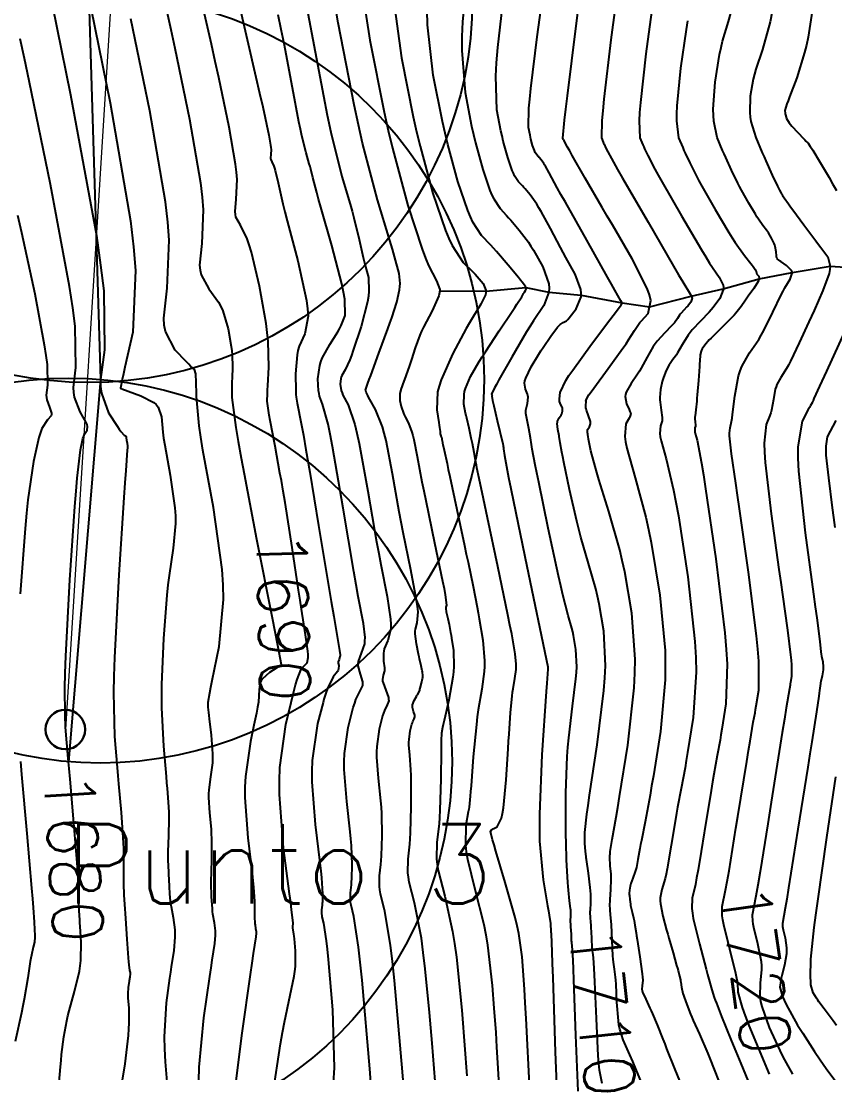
# Model space of a CAD drawing. Header units: metres. Extents: x 837117 to 838477, y 1189012 to 1191015.
# Drawn here: x 837720.1 to 837781.7, y 1189309.4 to 1189388.9 of the extents above; entities that cross this region are included whole.
import ezdxf

# ---------------------------------------------------------------- set-up
doc = ezdxf.new("R2010")
doc.units = ezdxf.units.M
doc.header["$LTSCALE"] = 0.3
for name, color, linetype in [('CIRCULOS', 60, 'Continuous'), ('COTAS 10', 1, 'Continuous'), ('COTAS INT', 252, 'Continuous'), ('LINEA_DE_CEROS', 61, 'Continuous')]:
    doc.layers.add(name, color=color, linetype=linetype)
for name, color, linetype, lineweight in [('DRENAJE', 5, 'Continuous', 25), ('Linea_Tendencia', 51, 'Continuous', 20), ('PTOBLIGADO', 90, 'Continuous', 30), ('TEXTPTO', 90, 'Continuous', 30)]:
    doc.layers.add(name, color=color, linetype=linetype, lineweight=lineweight)
doc.styles.get("Standard").update_dxf_attribs({"font": 'simplex.shx'})

msp = doc.modelspace()

# ---------------------------------------------------------------- linework, layer by layer
at = {"layer": 'CIRCULOS'}
for centre in [(837725.281, 1189390.53), (837726.152, 1189361.771), (837723.733, 1189332.872)]:
    msp.add_circle(centre, 29, dxfattribs=at)
at = {"layer": 'COTAS 10'}
for points, elevation in [([(837739.185, 1189307.725), (837739.776, 1189311.55), (837739.923, 1189312.408), (837740.062, 1189313.18), (837740.507, 1189315.242), (837740.808, 1189316.663), (837740.858, 1189317.03), (837740.893, 1189317.386), (837740.898, 1189318.576), (837740.817, 1189319.498), (837740.799, 1189319.685), (837740.782, 1189319.842), (837740.733, 1189320.164), (837740.704, 1189320.279), (837740.699, 1189320.307), (837740.696, 1189320.332), (837740.698, 1189320.409), (837740.707, 1189320.492), (837740.709, 1189320.523), (837740.711, 1189320.556), (837740.715, 1189320.7), (837740.606, 1189321.671), (837740.537, 1189322.224), (837740.452, 1189322.901), (837740.001, 1189326.375), (837739.686, 1189330.408), (837739.685, 1189331.438), (837739.723, 1189332.43), (837740.174, 1189335.699), (837740.775, 1189338.179), (837740.908, 1189338.673), (837741.026, 1189339.084), (837741.33, 1189339.874), (837741.527, 1189340.098), (837741.577, 1189340.152), (837741.625, 1189340.203), (837741.783, 1189340.358), (837741.852, 1189340.762), (837741.844, 1189340.969), (837741.825, 1189341.219), (837741.654, 1189342.467), (837741.348, 1189344.403), (837741.243, 1189345.087), (837741.128, 1189345.835), (837740.639, 1189349.07), (837740.108, 1189352.466), (837739.967, 1189353.316), (837739.829, 1189354.126), (837739.725, 1189354.693), (837739.35, 1189356.726), (837738.978, 1189358.673), (837738.907, 1189359.072), (837738.85, 1189359.41), (837738.758, 1189360.126), (837738.775, 1189360.713), (837738.786, 1189360.971), (837738.8, 1189361.27), (837738.874, 1189362.692), (837738.823, 1189364.659), (837738.758, 1189365.3), (837738.671, 1189365.984), (837738.171, 1189368.804), (837737.559, 1189371.394), (837737.4, 1189371.932), (837737.247, 1189372.393), (837736.735, 1189373.412), (837736.395, 1189374.028), (837736.35, 1189374.235), (837736.327, 1189374.458), (837736.423, 1189375.396), (837736.485, 1189376.863), (837736.44, 1189377.42), (837736.369, 1189378.042), (837735.889, 1189380.835), (837735.098, 1189384.578), (837734.83, 1189385.8), (837734.541, 1189387.102), (837733.323, 1189392.473)], 1690), ([(837745.745, 1189392.459), (837746.525, 1189387.4), (837747.597, 1189381.958), (837747.906, 1189380.577), (837748.221, 1189379.25), (837749.402, 1189374.908), (837750.474, 1189371.608), (837750.72, 1189370.937), (837750.944, 1189370.372), (837751.568, 1189369.208), (837751.809, 1189368.571), (837751.791, 1189368.338), (837751.736, 1189368.081), (837751.23, 1189366.945), (837750.579, 1189365.728), (837750.432, 1189365.419), (837750.299, 1189365.121), (837749.939, 1189364.148), (837749.669, 1189363.278), (837749.593, 1189363.047), (837749.517, 1189362.819), (837749.235, 1189362.03), (837748.993, 1189361.361), (837748.942, 1189361.209), (837748.898, 1189361.072), (837748.795, 1189360.698), (837748.776, 1189360.377), (837748.784, 1189360.273), (837748.799, 1189360.162), (837748.901, 1189359.709), (837749.069, 1189359.216), (837749.124, 1189359.081), (837749.184, 1189358.946), (837749.435, 1189358.464), (837749.706, 1189357.785), (837749.779, 1189357.525), (837749.852, 1189357.235), (837750.106, 1189355.93), (837750.458, 1189354.016), (837750.592, 1189353.342), (837750.742, 1189352.605), (837751.413, 1189349.425), (837752.023, 1189346.517), (837752.133, 1189345.953), (837752.218, 1189345.492), (837752.315, 1189344.697), (837752.271, 1189344.552), (837752.268, 1189344.502), (837752.267, 1189344.447), (837752.297, 1189344.21), (837752.361, 1189343.9), (837752.383, 1189343.799), (837752.406, 1189343.691), (837752.506, 1189343.247), (837752.625, 1189342.649), (837752.661, 1189342.445), (837752.698, 1189342.223), (837752.841, 1189341.282), (837752.878, 1189340.066), (837752.848, 1189339.672), (837752.8, 1189339.252), (837752.483, 1189337.526), (837752.136, 1189335.995), (837752.07, 1189335.699), (837752.016, 1189335.457), (837751.928, 1189335.044), (837751.919, 1189334.478), (837751.914, 1189334.14), (837751.909, 1189333.723), (837751.882, 1189331.564), (837751.819, 1189329.207), (837751.791, 1189328.666), (837751.757, 1189328.174), (837751.597, 1189326.797), (837751.569, 1189325.527), (837751.62, 1189325.101), (837751.696, 1189324.643), (837752.18, 1189322.721), (837752.778, 1189320.054), (837752.926, 1189319.125), (837753.067, 1189318.115), (837753.48, 1189314.085), (837753.511, 1189313.78), (837753.865, 1189309.14)], 1700), ([(837764.095, 1189308.545), (837763.888, 1189309.574), (837763.838, 1189310.062), (837763.792, 1189310.639), (837763.65, 1189313.458), (837763.542, 1189316.231), (837763.516, 1189316.78), (837763.493, 1189317.234), (837763.423, 1189318.082), (837763.369, 1189318.448), (837763.356, 1189318.599), (837763.342, 1189318.77), (837763.298, 1189319.568), (837763.258, 1189320.376), (837763.248, 1189320.554), (837763.238, 1189320.712), (837763.205, 1189321.119), (837763.189, 1189321.451), (837763.19, 1189321.562), (837763.193, 1189321.682), (837763.225, 1189322.184), (837763.226, 1189322.87), (837763.21, 1189323.105), (837763.187, 1189323.359), (837763.048, 1189324.442), (837762.896, 1189325.476), (837762.877, 1189325.62), (837762.866, 1189325.699), (837762.841, 1189325.895), (837762.792, 1189326.376), (837762.782, 1189326.737), (837762.78, 1189326.857), (837762.779, 1189326.986), (837762.781, 1189327.525), (837762.927, 1189328.902), (837763.016, 1189329.56), (837763.127, 1189330.337), (837763.704, 1189334.143), (837764.219, 1189338.251), (837764.291, 1189339.218), (837764.332, 1189340.113), (837764.224, 1189342.73), (837763.858, 1189344.817), (837763.736, 1189345.376), (837763.606, 1189345.928), (837763.063, 1189347.854), (837762.478, 1189349.851), (837762.321, 1189350.448), (837762.166, 1189351.063), (837761.627, 1189353.443), (837761.198, 1189355.508), (837761.113, 1189355.925), (837761.043, 1189356.275), (837760.913, 1189356.98), (837760.865, 1189357.295), (837760.847, 1189357.399), (837760.827, 1189357.511), (837760.739, 1189357.974), (837760.693, 1189358.423), (837760.699, 1189358.526), (837760.714, 1189358.619), (837760.839, 1189358.874), (837760.987, 1189359.068), (837761.018, 1189359.121), (837761.044, 1189359.174), (837761.098, 1189359.367), (837761.091, 1189359.556), (837761.078, 1189359.608), (837761.061, 1189359.66), (837760.958, 1189359.843), (837760.872, 1189360.098), (837760.864, 1189360.195), (837760.864, 1189360.303), (837760.923, 1189360.787), (837761.348, 1189361.685), (837761.579, 1189362.054), (837761.858, 1189362.474), (837763.274, 1189364.428), (837764.676, 1189366.28), (837765.165, 1189366.927), (837765.531, 1189367.412), (837765.559, 1189367.449), (837765.564, 1189367.457), (837765.569, 1189367.464), (837765.579, 1189367.48), (837765.585, 1189367.489), (837765.587, 1189367.491), (837765.589, 1189367.494), (837765.6, 1189367.505), (837765.592, 1189367.544), (837765.582, 1189367.564), (837765.57, 1189367.589), (837765.5, 1189367.715), (837765.05, 1189368.508), (837764.797, 1189368.955), (837764.49, 1189369.499), (837762.917, 1189372.284), (837761.303, 1189375.15), (837760.97, 1189375.745), (837760.686, 1189376.255), (837760.069, 1189377.383), (837759.799, 1189377.878), (837759.734, 1189377.989), (837759.672, 1189378.089), (837759.484, 1189378.356), (837759.332, 1189378.534), (837759.294, 1189378.577), (837759.258, 1189378.617), (837759.139, 1189378.741), (837759.027, 1189378.912), (837758.994, 1189378.983), (837758.96, 1189379.064), (837758.831, 1189379.438), (837758.7, 1189379.917), (837758.666, 1189380.064), (837758.632, 1189380.216), (837758.513, 1189380.816), (837758.547, 1189382.256), (837758.608, 1189382.937), (837758.692, 1189383.741), (837759.184, 1189387.667), (837759.752, 1189391.898)], 1710), ([(837776.751, 1189309.248), (837775.203, 1189312.944), (837774.915, 1189313.679), (837774.689, 1189314.289), (837774.382, 1189315.45), (837774.34, 1189316.159), (837774.282, 1189316.484), (837774.203, 1189316.865), (837773.746, 1189318.706), (837773.298, 1189320.54), (837773.223, 1189320.918), (837773.171, 1189321.238), (837773.161, 1189321.924), (837773.424, 1189323.161), (837773.543, 1189323.83), (837773.681, 1189324.639), (837774.204, 1189327.846), (837774.349, 1189328.74), (837775.014, 1189332.888), (837775.15, 1189333.727), (837775.266, 1189334.433), (837775.513, 1189335.865), (837775.645, 1189336.577), (837775.689, 1189336.828), (837775.735, 1189337.102), (837775.925, 1189338.289), (837775.934, 1189340.469), (837775.866, 1189341.37), (837775.767, 1189342.4), (837775.153, 1189347.191), (837774.462, 1189351.988), (837774.314, 1189353.021), (837774.184, 1189353.926), (837773.872, 1189356.13), (837773.739, 1189357.267), (837773.723, 1189357.5), (837773.715, 1189357.697), (837773.759, 1189358.114), (837773.876, 1189358.593), (837773.914, 1189358.83), (837773.954, 1189359.112), (837774.119, 1189360.506), (837774.4, 1189362.037), (837774.513, 1189362.405), (837774.642, 1189362.748), (837775.234, 1189363.786), (837775.926, 1189364.791), (837776.118, 1189365.113), (837776.31, 1189365.454), (837777.003, 1189366.845), (837777.625, 1189368.151), (837777.771, 1189368.439), (837777.907, 1189368.695), (837778.304, 1189369.354), (837778.46, 1189369.785), (837778.443, 1189369.898), (837778.401, 1189370.008), (837778.032, 1189370.379), (837777.594, 1189370.669), (837777.508, 1189370.727), (837777.437, 1189370.776), (837777.311, 1189370.875), (837777.285, 1189370.98), (837777.277, 1189371.034), (837777.269, 1189371.098), (837777.24, 1189371.417), (837777.169, 1189371.81), (837777.135, 1189371.92), (837777.095, 1189372.031), (837776.899, 1189372.439), (837776.654, 1189372.838), (837776.584, 1189372.945), (837776.511, 1189373.049), (837776.24, 1189373.41), (837775.904, 1189373.88), (837775.792, 1189374.053), (837775.671, 1189374.246), (837775.165, 1189375.095), (837774.626, 1189376.066), (837774.484, 1189376.334), (837774.346, 1189376.603), (837773.874, 1189377.57), (837773.433, 1189378.537), (837773.314, 1189378.805), (837773.197, 1189379.074), (837772.786, 1189380.044), (837772.52, 1189381.277), (837772.494, 1189381.711), (837772.488, 1189382.185), (837772.642, 1189384.23), (837772.97, 1189386.334), (837773.074, 1189386.846), (837773.185, 1189387.327), (837773.635, 1189388.806), (837774.116, 1189390.567)], 1720), ([(837722.944, 1189307.789), (837723.121, 1189309.809), (837723.168, 1189310.291), (837723.215, 1189310.74), (837723.376, 1189312.086), (837723.597, 1189313.3), (837723.681, 1189313.665), (837723.774, 1189314.044), (837724.194, 1189315.519), (837724.565, 1189317.037), (837724.628, 1189317.445), (837724.674, 1189317.844), (837724.695, 1189319.238), (837724.616, 1189320.423), (837724.598, 1189320.692), (837724.583, 1189320.935), (837724.541, 1189321.599), (837724.52, 1189322.105), (837724.518, 1189322.249), (837724.517, 1189322.394), (837724.527, 1189322.932), (837724.479, 1189324.08), (837724.443, 1189324.61), (837724.396, 1189325.232), (837724.142, 1189328.244), (837723.849, 1189331.551), (837723.778, 1189332.359), (837723.711, 1189333.12), (837723.507, 1189335.481), (837723.49, 1189336.409), (837723.45, 1189338.438), (837723.476, 1189339.575), (837723.52, 1189340.851), (837723.832, 1189346.609), (837724.217, 1189352.168), (837724.308, 1189353.318), (837724.391, 1189354.3), (837724.633, 1189356.44), (837724.83, 1189357.3), (837724.885, 1189357.475), (837724.94, 1189357.623), (837725.139, 1189357.926), (837725.178, 1189358.216), (837725.133, 1189358.355), (837725.063, 1189358.52), (837724.605, 1189359.326), (837724.181, 1189360.43), (837724.132, 1189360.782), (837724.113, 1189361.155), (837724.293, 1189362.669), (837724.228, 1189365.792), (837724.054, 1189367.179), (837723.814, 1189368.793), (837722.385, 1189376.509), (837720.764, 1189384.337), (837720.403, 1189386.021), (837720.079, 1189387.497)], 1680)]:
    msp.add_lwpolyline(points, dxfattribs=dict(at, elevation=elevation))
at = {"layer": 'COTAS INT'}
for points, elevation in [([(837751.693, 1189305.87), (837751.242, 1189311.606), (837751.024, 1189313.922), (837750.711, 1189317.231), (837750.564, 1189318.454), (837750.418, 1189319.531), (837749.89, 1189322.21), (837749.497, 1189323.77), (837749.436, 1189324.142), (837749.395, 1189324.488), (837749.417, 1189325.52), (837749.547, 1189326.647), (837749.575, 1189327.054), (837749.598, 1189327.501), (837749.65, 1189329.456), (837749.649, 1189331.407), (837749.64, 1189331.851), (837749.626, 1189332.255), (837749.542, 1189333.367), (837749.48, 1189334.161), (837749.48, 1189334.363), (837749.488, 1189334.559), (837749.576, 1189335.202), (837749.706, 1189335.704), (837749.74, 1189335.81), (837749.772, 1189335.901), (837749.88, 1189336.114), (837749.933, 1189336.271), (837749.93, 1189336.327), (837749.92, 1189336.39), (837749.823, 1189336.664), (837749.743, 1189336.983), (837749.744, 1189337.074), (837749.755, 1189337.165), (837749.88, 1189337.504), (837750.047, 1189337.807), (837750.085, 1189337.875), (837750.119, 1189337.938), (837750.213, 1189338.108), (837750.289, 1189338.293), (837750.312, 1189338.364), (837750.336, 1189338.444), (837750.428, 1189338.804), (837750.503, 1189339.155), (837750.516, 1189339.23), (837750.526, 1189339.294), (837750.534, 1189339.445), (837750.504, 1189339.6), (837750.49, 1189339.667), (837750.473, 1189339.745), (837750.389, 1189340.115), (837750.275, 1189340.638), (837750.238, 1189340.812), (837750.2, 1189340.999), (837750.042, 1189341.782), (837749.947, 1189342.551), (837749.947, 1189342.73), (837749.96, 1189342.894), (837750.103, 1189343.365), (837750.162, 1189344.209), (837750.122, 1189344.609), (837750.057, 1189345.081), (837749.618, 1189347.388), (837749.042, 1189350.188), (837748.891, 1189350.971), (837748.744, 1189351.758), (837748.241, 1189354.63), (837747.752, 1189357.138), (837747.613, 1189357.696), (837747.472, 1189358.195), (837746.95, 1189359.501), (837746.516, 1189360.261), (837746.431, 1189360.416), (837746.36, 1189360.546), (837746.231, 1189360.815), (837746.208, 1189360.915), (837746.205, 1189360.94), (837746.203, 1189360.963), (837746.207, 1189361.034), (837746.369, 1189361.487), (837746.466, 1189361.75), (837746.586, 1189362.074), (837747.208, 1189363.741), (837747.885, 1189365.587), (837748.039, 1189366.023), (837748.179, 1189366.427), (837748.563, 1189367.615), (837748.765, 1189368.539), (837748.79, 1189368.777), (837748.801, 1189369.007), (837748.731, 1189369.771), (837748.386, 1189371.059), (837748.224, 1189371.619), (837748.034, 1189372.267), (837747.108, 1189375.341), (837745.973, 1189379.612), (837745.652, 1189381.014), (837745.327, 1189382.512), (837744.127, 1189388.716), (837743.171, 1189394.403)], 1698), ([(837721.815, 1189393.469), (837723.887, 1189383.274), (837725.839, 1189372.642), (837726.163, 1189370.4), (837726.394, 1189368.464), (837726.445, 1189364.006), (837726.152, 1189361.771), (837726.165, 1189361.235), (837726.219, 1189360.736), (837726.758, 1189359.232), (837727.43, 1189358.203), (837727.568, 1189358.004), (837727.686, 1189357.84), (837727.94, 1189357.558), (837728.036, 1189357.507), (837728.054, 1189357.491), (837728.069, 1189357.473), (837728.093, 1189357.4), (837728.103, 1189357.283), (837728.11, 1189357.239), (837728.118, 1189357.188), (837728.159, 1189356.961), (837728.194, 1189356.718), (837728.198, 1189356.657), (837728.199, 1189356.599), (837728.182, 1189356.415), (837728.064, 1189354.871), (837728.001, 1189353.956), (837727.925, 1189352.83), (837727.544, 1189347.005), (837727.209, 1189340.746), (837727.163, 1189339.347), (837727.136, 1189338.093), (837727.209, 1189334.769), (837727.409, 1189332.442), (837727.464, 1189331.817), (837727.518, 1189331.199), (837727.708, 1189329.036), (837727.853, 1189327.152), (837727.877, 1189326.71), (837727.895, 1189326.303), (837727.905, 1189325.12), (837727.888, 1189324.181), (837727.89, 1189323.927), (837727.894, 1189323.676), (837727.929, 1189322.792), (837727.994, 1189321.755), (837728.017, 1189321.408), (837728.041, 1189321.034), (837728.146, 1189319.465), (837728.249, 1189318.042), (837728.273, 1189317.76), (837728.294, 1189317.527), (837728.355, 1189317.088), (837728.385, 1189316.939), (837728.387, 1189316.888), (837728.387, 1189316.834), (837728.364, 1189316.6), (837728.321, 1189316.32), (837728.309, 1189316.235), (837728.296, 1189316.147), (837728.245, 1189315.804), (837728.221, 1189315.347), (837728.225, 1189315.187), (837728.232, 1189315.013), (837728.298, 1189314.267), (837728.307, 1189313.108), (837728.28, 1189312.675), (837728.239, 1189312.193), (837727.987, 1189310.045), (837727.599, 1189307.593)], 1682), ([(837753.987, 1189393.45), (837753.523, 1189388.795), (837753.477, 1189387.674), (837753.465, 1189386.627), (837753.718, 1189383.45), (837754.218, 1189380.913), (837754.362, 1189380.269), (837754.509, 1189379.65), (837755.059, 1189377.626), (837755.604, 1189376.043), (837755.747, 1189375.702), (837755.887, 1189375.404), (837756.363, 1189374.678), (837756.862, 1189374.155), (837757.017, 1189373.985), (837757.178, 1189373.803), (837757.818, 1189373.055), (837758.508, 1189372.128), (837758.701, 1189371.834), (837758.895, 1189371.524), (837759.6, 1189370.268), (837760.042, 1189368.993), (837760.07, 1189368.671), (837760.057, 1189368.362), (837759.668, 1189367.357), (837758.899, 1189366.2), (837758.646, 1189365.795), (837758.376, 1189365.354), (837757.255, 1189363.456), (837756.27, 1189361.728), (837756.085, 1189361.393), (837755.938, 1189361.121), (837755.727, 1189360.659), (837755.753, 1189360.6), (837755.756, 1189360.582), (837755.758, 1189360.563), (837755.749, 1189360.489), (837755.798, 1189360.161), (837755.835, 1189359.982), (837755.883, 1189359.765), (837756.145, 1189358.662), (837756.577, 1189356.889), (837756.584, 1189356.858), (837756.586, 1189356.851), (837756.587, 1189356.846), (837756.59, 1189356.833), (837756.607, 1189356.704), (837756.617, 1189356.625), (837756.63, 1189356.527), (837756.695, 1189356.017), (837757.004, 1189354.351), (837757.17, 1189353.524), (837757.37, 1189352.538), (837758.383, 1189347.657), (837759.977, 1189340.057), (837759.983, 1189340.027), (837759.985, 1189340.021), (837759.986, 1189340.016), (837759.988, 1189340.005), (837759.988, 1189339.999), (837759.987, 1189339.996), (837759.987, 1189339.991), (837759.986, 1189339.989), (837759.986, 1189339.983), (837759.984, 1189339.96), (837759.984, 1189339.949), (837759.983, 1189339.934), (837759.978, 1189339.863), (837759.907, 1189338.817), (837759.864, 1189338.188), (837759.534, 1189333.389), (837759.339, 1189328.911), (837759.338, 1189327.849), (837759.36, 1189326.865), (837759.627, 1189323.956), (837759.964, 1189321.985), (837760.029, 1189321.592), (837760.082, 1189321.265), (837760.172, 1189320.639), (837760.182, 1189320.468), (837760.185, 1189320.428), (837760.188, 1189320.392), (837760.199, 1189320.291), (837760.209, 1189320.22), (837760.21, 1189320.203), (837760.211, 1189320.188), (837760.211, 1189320.143), (837760.209, 1189320.11), (837760.209, 1189320.095), (837760.21, 1189320.073), (837760.212, 1189320.047), (837760.212, 1189320.036), (837760.213, 1189320.025), (837760.216, 1189319.972), (837760.219, 1189319.92), (837760.22, 1189319.908), (837760.22, 1189319.898), (837760.224, 1189319.874), (837760.275, 1189318.499), (837760.307, 1189317.636), (837760.345, 1189316.566), (837760.545, 1189310.96), (837760.754, 1189305.338)], 1706), ([(837767.707, 1189307.049), (837766.636, 1189309.655), (837766.397, 1189310.225), (837766.188, 1189310.717), (837765.679, 1189311.85), (837765.414, 1189312.671), (837765.358, 1189312.966), (837765.31, 1189313.29), (837765.203, 1189314.706), (837765.14, 1189316.064), (837765.121, 1189316.352), (837765.101, 1189316.602), (837765.023, 1189317.185), (837764.944, 1189317.723), (837764.924, 1189317.944), (837764.904, 1189318.196), (837764.838, 1189319.367), (837764.781, 1189320.552), (837764.766, 1189320.813), (837764.751, 1189321.045), (837764.702, 1189321.642), (837764.679, 1189322.129), (837764.681, 1189322.292), (837764.685, 1189322.468), (837764.731, 1189323.205), (837764.769, 1189323.977), (837764.768, 1189324.175), (837764.763, 1189324.366), (837764.704, 1189324.997), (837764.671, 1189325.66), (837764.679, 1189325.811), (837764.682, 1189325.872), (837764.702, 1189326.095), (837764.845, 1189327.002), (837765.146, 1189328.694), (837765.265, 1189329.412), (837765.4, 1189330.239), (837766.016, 1189334.129), (837766.503, 1189338.455), (837766.556, 1189339.557), (837766.573, 1189340.617), (837766.341, 1189344.099), (837765.792, 1189347.231), (837765.609, 1189348.071), (837765.414, 1189348.899), (837764.598, 1189351.791), (837763.842, 1189354.205), (837763.684, 1189354.732), (837763.548, 1189355.197), (837763.241, 1189356.368), (837763.109, 1189357.004), (837763.083, 1189357.133), (837763.062, 1189357.24), (837763.022, 1189357.457), (837763.007, 1189357.555), (837763.001, 1189357.587), (837762.995, 1189357.621), (837762.968, 1189357.764), (837762.974, 1189357.923), (837762.988, 1189357.969), (837763.008, 1189358.014), (837763.128, 1189358.181), (837763.213, 1189358.412), (837763.21, 1189358.497), (837763.197, 1189358.593), (837763.057, 1189359.015), (837762.895, 1189359.44), (837762.867, 1189359.536), (837762.848, 1189359.623), (837762.841, 1189359.861), (837762.868, 1189360.018), (837762.871, 1189360.054), (837762.871, 1189360.087), (837762.853, 1189360.18), (837763.089, 1189360.592), (837763.251, 1189360.827), (837763.453, 1189361.113), (837764.53, 1189362.585), (837765.656, 1189364.128), (837765.89, 1189364.46), (837766.09, 1189364.752), (837766.529, 1189365.46), (837766.822, 1189365.926), (837766.93, 1189366.064), (837767.049, 1189366.206), (837767.577, 1189366.75), (837767.756, 1189367.731), (837767.657, 1189368.148), (837767.492, 1189368.628), (837766.356, 1189370.886), (837764.863, 1189373.445), (837764.473, 1189374.115), (837764.094, 1189374.768), (837762.809, 1189376.988), (837761.822, 1189378.701), (837761.63, 1189379.035), (837761.474, 1189379.309), (837761.204, 1189379.789), (837761.165, 1189379.873), (837761.155, 1189379.896), (837761.145, 1189379.92), (837761.109, 1189380.004), (837761.242, 1189381.357), (837761.338, 1189382.181), (837761.46, 1189383.199), (837762.114, 1189388.496), (837762.798, 1189393.838)], 1712), ([(837762.273, 1189307.988), (837762.097, 1189312.209), (837761.943, 1189316.399), (837761.911, 1189317.208), (837761.884, 1189317.866), (837761.824, 1189318.978), (837761.795, 1189319.173), (837761.788, 1189319.253), (837761.78, 1189319.345), (837761.757, 1189319.77), (837761.736, 1189320.2), (837761.73, 1189320.295), (837761.725, 1189320.379), (837761.707, 1189320.596), (837761.699, 1189320.773), (837761.699, 1189320.832), (837761.701, 1189320.896), (837761.718, 1189321.164), (837761.718, 1189321.529), (837761.71, 1189321.654), (837761.698, 1189321.789), (837761.624, 1189322.366), (837761.53, 1189323.169), (837761.506, 1189323.447), (837761.483, 1189323.749), (837761.405, 1189325.042), (837761.393, 1189325.463), (837761.353, 1189326.765), (837761.346, 1189327.339), (837761.342, 1189327.954), (837761.352, 1189330.526), (837761.447, 1189333.261), (837761.495, 1189333.98), (837761.554, 1189334.682), (837761.847, 1189337.079), (837762.104, 1189339.127), (837762.14, 1189339.61), (837762.161, 1189340.056), (837762.107, 1189341.362), (837761.924, 1189342.402), (837761.863, 1189342.681), (837761.799, 1189342.957), (837761.528, 1189343.917), (837761.113, 1189345.498), (837760.958, 1189346.164), (837760.784, 1189346.929), (837760.012, 1189350.517), (837759.286, 1189354.011), (837759.143, 1189354.717), (837759.024, 1189355.309), (837758.804, 1189356.502), (837758.727, 1189357.016), (837758.699, 1189357.18), (837758.669, 1189357.353), (837758.536, 1189358.056), (837758.408, 1189358.693), (837758.382, 1189358.825), (837758.359, 1189358.937), (837758.307, 1189359.179), (837758.308, 1189359.368), (837758.319, 1189359.447), (837758.335, 1189359.537), (837758.429, 1189359.958), (837758.483, 1189360.423), (837758.473, 1189360.541), (837758.452, 1189360.654), (837758.289, 1189361.024), (837758.213, 1189361.492), (837758.248, 1189361.666), (837758.307, 1189361.86), (837758.721, 1189362.724), (837759.297, 1189363.682), (837759.458, 1189363.937), (837759.619, 1189364.186), (837760.207, 1189365.045), (837760.71, 1189365.705), (837760.818, 1189365.828), (837760.913, 1189365.926), (837761.143, 1189366.066), (837761.381, 1189366.206), (837761.48, 1189366.304), (837761.594, 1189366.429), (837762.125, 1189367.093), (837762.494, 1189368.001), (837762.505, 1189368.279), (837762.477, 1189368.569), (837762.047, 1189369.711), (837761.342, 1189370.981), (837761.141, 1189371.351), (837760.937, 1189371.73), (837760.18, 1189373.162), (837759.475, 1189374.455), (837759.304, 1189374.746), (837759.143, 1189375.007), (837758.651, 1189375.706), (837758.255, 1189376.168), (837758.155, 1189376.281), (837758.06, 1189376.386), (837757.751, 1189376.709), (837757.457, 1189377.158), (837757.37, 1189377.343), (837757.282, 1189377.553), (837756.945, 1189378.532), (837756.605, 1189379.784), (837756.514, 1189380.166), (837756.425, 1189380.565), (837756.116, 1189382.133), (837756.038, 1189384.683), (837756.095, 1189385.699), (837756.187, 1189386.851), (837756.798, 1189392.133)], 1708), ([(837765.341, 1189391.962), (837764.746, 1189387.43), (837764.217, 1189382.945), (837764.127, 1189382.063), (837764.061, 1189381.337), (837764.028, 1189380.014), (837764.158, 1189379.708), (837764.195, 1189379.624), (837764.232, 1189379.539), (837764.371, 1189379.234), (837764.946, 1189378.192), (837765.258, 1189377.643), (837765.636, 1189376.98), (837767.555, 1189373.644), (837769.479, 1189370.328), (837769.86, 1189369.677), (837770.176, 1189369.142), (837770.772, 1189368.176), (837770.876, 1189367.962), (837770.882, 1189367.901), (837770.879, 1189367.838), (837770.784, 1189367.606), (837770.61, 1189367.37), (837770.556, 1189367.305), (837770.499, 1189367.24), (837770.274, 1189367.009), (837770.052, 1189366.772), (837769.997, 1189366.704), (837769.946, 1189366.635), (837769.784, 1189366.378), (837769.549, 1189366.052), (837769.451, 1189365.939), (837769.339, 1189365.817), (837768.815, 1189365.297), (837768.236, 1189364.658), (837768.088, 1189364.461), (837767.946, 1189364.256), (837767.478, 1189363.441), (837767.031, 1189362.605), (837766.902, 1189362.387), (837766.77, 1189362.174), (837766.275, 1189361.451), (837765.911, 1189360.8), (837765.862, 1189360.632), (837765.835, 1189360.469), (837765.926, 1189359.927), (837766.119, 1189359.504), (837766.158, 1189359.417), (837766.19, 1189359.342), (837766.25, 1189359.18), (837766.204, 1189359.014), (837766.169, 1189358.937), (837766.124, 1189358.846), (837765.882, 1189358.406), (837765.804, 1189357.459), (837765.862, 1189357.05), (837765.955, 1189356.576), (837766.58, 1189354.332), (837767.387, 1189351.354), (837767.594, 1189350.417), (837767.794, 1189349.432), (837768.458, 1189345.467), (837768.84, 1189341.283), (837768.862, 1189340.159), (837768.847, 1189339.05), (837768.494, 1189335.169), (837767.956, 1189331.818), (837767.826, 1189331.043), (837767.704, 1189330.334), (837767.331, 1189328.325), (837767.054, 1189326.93), (837766.992, 1189326.608), (837766.937, 1189326.314), (837766.791, 1189325.483), (837766.671, 1189324.873), (837766.632, 1189324.717), (837766.59, 1189324.568), (837766.418, 1189324.077), (837766.263, 1189323.664), (837766.231, 1189323.563), (837766.204, 1189323.468), (837766.15, 1189323.175), (837766.14, 1189322.909), (837766.141, 1189322.832), (837766.144, 1189322.753), (837766.168, 1189322.455), (837766.217, 1189322.12), (837766.236, 1189322.018), (837766.258, 1189321.912), (837766.354, 1189321.498), (837766.454, 1189321.08), (837766.477, 1189320.972), (837766.498, 1189320.868), (837766.56, 1189320.517), (837766.648, 1189319.949), (837766.686, 1189319.708), (837766.73, 1189319.43), (837766.939, 1189318.122), (837767.117, 1189316.847), (837767.141, 1189316.589), (837767.155, 1189316.373), (837767.115, 1189315.938), (837767.089, 1189315.683), (837767.111, 1189315.581), (837767.146, 1189315.464), (837767.377, 1189314.928), (837767.701, 1189314.248), (837767.795, 1189314.041), (837767.89, 1189313.826), (837768.245, 1189312.98), (837768.673, 1189311.916), (837768.813, 1189311.563), (837768.963, 1189311.185), (837769.584, 1189309.608), (837770.46, 1189307.482)], 1714), ([(837725.135, 1189391.246), (837726.888, 1189382.664), (837728.419, 1189373.76), (837728.647, 1189371.778), (837728.79, 1189370.005), (837728.597, 1189365.344), (837727.997, 1189362.69), (837727.884, 1189362.182), (837727.793, 1189361.772), (837727.657, 1189361.112), (837727.902, 1189361.012), (837728.052, 1189360.956), (837728.239, 1189360.887), (837729.21, 1189360.535), (837730.18, 1189360.028), (837730.365, 1189359.861), (837730.515, 1189359.682), (837730.754, 1189358.942), (837730.86, 1189357.769), (837730.925, 1189357.317), (837731.006, 1189356.81), (837731.427, 1189354.52), (837731.78, 1189352.063), (837731.818, 1189351.45), (837731.83, 1189350.866), (837731.657, 1189349.002), (837731.336, 1189346.939), (837731.254, 1189346.23), (837731.175, 1189345.461), (837730.918, 1189342.187), (837730.773, 1189338.711), (837730.765, 1189337.815), (837730.771, 1189336.948), (837730.911, 1189334.057), (837731.108, 1189331.764), (837731.15, 1189331.274), (837731.187, 1189330.847), (837731.275, 1189329.829), (837731.31, 1189329.072), (837731.312, 1189328.81), (837731.311, 1189328.526), (837731.283, 1189327.308), (837731.255, 1189326.052), (837731.253, 1189325.743), (837731.255, 1189325.451), (837731.285, 1189324.537), (837731.328, 1189323.796), (837731.337, 1189323.613), (837731.346, 1189323.44), (837731.372, 1189322.896), (837731.426, 1189322.329), (837731.453, 1189322.142), (837731.485, 1189321.942), (837731.647, 1189321.109), (837731.773, 1189320.167), (837731.783, 1189319.898), (837731.783, 1189319.625), (837731.693, 1189318.609), (837731.506, 1189317.371), (837731.444, 1189316.958), (837731.379, 1189316.514), (837731.107, 1189314.658), (837730.971, 1189312.075), (837730.99, 1189311.174), (837731.035, 1189310.192), (837731.402, 1189305.972)], 1684), ([(837736.518, 1189390.668), (837737.904, 1189384.62), (837738.184, 1189383.391), (837738.419, 1189382.356), (837738.89, 1189380.226), (837739.019, 1189379.471), (837739.039, 1189379.303), (837739.051, 1189379.153), (837739.034, 1189378.757), (837739.008, 1189378.503), (837739.014, 1189378.443), (837739.026, 1189378.387), (837739.118, 1189378.221), (837739.268, 1189377.892), (837739.316, 1189377.733), (837739.368, 1189377.546), (837739.579, 1189376.625), (837739.951, 1189375.043), (837740.103, 1189374.439), (837740.277, 1189373.763), (837741.083, 1189370.72), (837741.739, 1189367.74), (837741.818, 1189367.103), (837741.852, 1189366.548), (837741.605, 1189365.224), (837741.171, 1189364.279), (837741.087, 1189363.963), (837741.02, 1189363.623), (837740.909, 1189362.2), (837740.923, 1189360.898), (837740.934, 1189360.635), (837740.949, 1189360.414), (837741.028, 1189359.966), (837741.336, 1189358.446), (837741.496, 1189357.548), (837741.687, 1189356.443), (837741.972, 1189354.747), (837742.646, 1189350.731), (837742.674, 1189350.568), (837743.6, 1189344.986), (837743.789, 1189343.86), (837743.944, 1189342.935), (837744.233, 1189341.276), (837744.272, 1189340.963), (837744.27, 1189340.888), (837744.263, 1189340.818), (837744.193, 1189340.606), (837744.125, 1189340.424), (837744.119, 1189340.373), (837744.12, 1189340.322), (837744.169, 1189340.136), (837744.16, 1189339.89), (837744.123, 1189339.801), (837744.071, 1189339.704), (837743.759, 1189339.278), (837743.32, 1189338.416), (837743.189, 1189338.043), (837743.053, 1189337.613), (837742.986, 1189337.353), (837742.572, 1189335.756), (837742.525, 1189335.575), (837742.164, 1189332.962), (837742.134, 1189332.169), (837742.134, 1189331.346), (837742.386, 1189328.123), (837742.745, 1189325.239), (837742.813, 1189324.631), (837742.867, 1189324.105), (837742.948, 1189322.889), (837742.933, 1189322.292), (837742.926, 1189322.155), (837742.917, 1189322.031), (837742.877, 1189321.687), (837742.871, 1189321.371), (837742.883, 1189321.266), (837742.902, 1189321.152), (837743.022, 1189320.675), (837743.224, 1189319.349), (837743.295, 1189318.7), (837743.372, 1189317.929), (837743.703, 1189314.125), (837743.818, 1189309.73), (837743.759, 1189308.586)], 1692), ([(837748.318, 1189390.515), (837748.922, 1189386.083), (837749.804, 1189381.61), (837750.058, 1189380.474), (837750.317, 1189379.383), (837751.288, 1189375.814), (837752.248, 1189373.022), (837752.501, 1189372.421), (837752.747, 1189371.895), (837753.587, 1189370.615), (837754.305, 1189369.888), (837754.475, 1189369.71), (837754.632, 1189369.542), (837755.093, 1189369.022), (837755.297, 1189368.507), (837755.291, 1189368.343), (837755.259, 1189368.17), (837754.917, 1189367.466), (837754.276, 1189366.425), (837754.055, 1189366.039), (837753.814, 1189365.612), (837752.788, 1189363.715), (837751.902, 1189361.74), (837751.751, 1189361.263), (837751.64, 1189360.816), (837751.578, 1189359.456), (837751.742, 1189358.499), (837751.772, 1189358.307), (837751.797, 1189358.145), (837751.836, 1189357.826), (837751.838, 1189357.718), (837751.841, 1189357.691), (837751.844, 1189357.665), (837751.862, 1189357.578), (837751.885, 1189357.506), (837751.891, 1189357.489), (837751.897, 1189357.474), (837751.919, 1189357.428), (837751.94, 1189357.375), (837751.946, 1189357.355), (837751.952, 1189357.332), (837751.971, 1189357.23), (837752.009, 1189357.032), (837752.026, 1189356.949), (837752.046, 1189356.854), (837752.141, 1189356.409), (837752.357, 1189355.402), (837752.453, 1189354.953), (837752.564, 1189354.43), (837753.099, 1189351.924), (837753.675, 1189349.217), (837753.814, 1189348.567), (837753.943, 1189347.96), (837754.332, 1189346.126), (837754.643, 1189344.556), (837754.722, 1189344.116), (837754.799, 1189343.673), (837755.052, 1189342.051), (837755.185, 1189340.487), (837755.185, 1189340.08), (837755.17, 1189339.684), (837754.985, 1189338.349), (837754.712, 1189336.799), (837754.641, 1189336.268), (837754.573, 1189335.693), (837754.343, 1189333.246), (837754.17, 1189331.04), (837754.137, 1189330.617), (837754.111, 1189330.275), (837754.068, 1189329.718), (837754.023, 1189329.45), (837753.995, 1189329.291), (837753.96, 1189329.094), (837753.777, 1189328.075), (837753.744, 1189326.565), (837753.804, 1189326.059), (837753.894, 1189325.515), (837754.469, 1189323.233), (837755.139, 1189320.576), (837755.288, 1189319.797), (837755.423, 1189318.998), (837755.78, 1189315.955), (837755.905, 1189314.247), (837756.038, 1189312.411), (837756.109, 1189311.296), (837756.181, 1189310.124), (837756.443, 1189305.409)], 1702), ([(837731.178, 1189389.584), (837731.476, 1189388.209), (837731.777, 1189386.801), (837732.889, 1189381.445), (837733.719, 1189376.613), (837733.842, 1189375.537), (837733.919, 1189374.573), (837733.812, 1189372.035), (837733.646, 1189370.413), (837733.686, 1189370.028), (837733.763, 1189369.669), (837734.351, 1189368.603), (837735.079, 1189367.601), (837735.244, 1189367.284), (837735.394, 1189366.95), (837735.802, 1189365.597), (837736.039, 1189364.261), (837736.08, 1189363.937), (837736.111, 1189363.633), (837736.135, 1189362.702), (837736.101, 1189361.861), (837736.095, 1189361.614), (837736.09, 1189361.361), (837736.086, 1189360.396), (837736.376, 1189358.142), (837736.556, 1189357.077), (837736.78, 1189355.82), (837737.008, 1189354.629), (837737.952, 1189349.685), (837739.123, 1189343.742), (837739.527, 1189341.691), (837739.816, 1189340.225), (837739.818, 1189340.204), (837739.818, 1189340.196), (837739.816, 1189340.19), (837739.68, 1189340.1), (837739.595, 1189340.044), (837739.49, 1189339.974), (837738.94, 1189339.61), (837738.403, 1189339.137), (837738.306, 1189338.999), (837738.232, 1189338.858), (837738.152, 1189338.323), (837738.091, 1189337.383), (837738.03, 1189336.988), (837737.949, 1189336.533), (837737.76, 1189335.642), (837737.495, 1189334.401), (837737.111, 1189331.752), (837737.073, 1189330.972), (837737.066, 1189330.171), (837737.289, 1189327.111), (837737.622, 1189324.431), (837737.684, 1189323.871), (837737.733, 1189323.389), (837737.8, 1189322.304), (837737.788, 1189321.767), (837737.788, 1189321.501), (837737.797, 1189321.076), (837737.819, 1189320.717), (837737.828, 1189320.629), (837737.837, 1189320.545), (837737.88, 1189320.281), (837737.912, 1189320.042), (837737.915, 1189319.974), (837737.915, 1189319.905), (837737.892, 1189319.647), (837737.705, 1189318.37), (837737.601, 1189317.658), (837737.475, 1189316.791), (837736.831, 1189312.366), (837736.245, 1189307.548)], 1688), ([(837741.762, 1189389.849), (837743.007, 1189383.203), (837743.304, 1189381.74), (837743.58, 1189380.441), (837744.405, 1189377.112), (837745.024, 1189375.003), (837745.171, 1189374.473), (837745.307, 1189373.966), (837745.707, 1189372.329), (837746.015, 1189370.987), (837746.092, 1189370.666), (837746.166, 1189370.367), (837746.407, 1189369.468), (837746.455, 1189368.442), (837746.408, 1189368.062), (837746.335, 1189367.64), (837745.852, 1189365.771), (837745.269, 1189363.966), (837745.133, 1189363.585), (837745.007, 1189363.255), (837744.644, 1189362.491), (837744.409, 1189362.064), (837744.364, 1189361.947), (837744.328, 1189361.83), (837744.269, 1189361.412), (837744.36, 1189360.918), (837744.418, 1189360.754), (837744.49, 1189360.578), (837744.869, 1189359.841), (837745.387, 1189358.347), (837745.547, 1189357.693), (837745.714, 1189356.935), (837746.376, 1189353.331), (837747.029, 1189349.501), (837747.191, 1189348.601), (837747.343, 1189347.77), (837747.823, 1189345.351), (837748.092, 1189343.645), (837748.111, 1189343.266), (837748.106, 1189342.926), (837747.89, 1189342.032), (837747.614, 1189341.41), (837747.571, 1189341.241), (837747.543, 1189341.074), (837747.563, 1189340.484), (837747.627, 1189339.967), (837747.628, 1189339.846), (837747.62, 1189339.735), (837747.529, 1189339.415), (837747.472, 1189339.084), (837747.487, 1189338.967), (837747.515, 1189338.839), (837747.724, 1189338.281), (837747.921, 1189337.727), (837747.941, 1189337.6), (837747.946, 1189337.485), (837747.84, 1189337.168), (837747.622, 1189336.739), (837747.556, 1189336.554), (837747.489, 1189336.34), (837747.226, 1189335.326), (837747.047, 1189334.026), (837747.032, 1189333.632), (837747.032, 1189333.222), (837747.157, 1189331.619), (837747.332, 1189329.916), (837747.364, 1189329.445), (837747.389, 1189328.973), (837747.416, 1189327.267), (837747.376, 1189325.765), (837747.358, 1189325.421), (837747.337, 1189325.109), (837747.237, 1189324.242), (837747.22, 1189323.449), (837747.252, 1189323.183), (837747.299, 1189322.897), (837747.601, 1189321.698), (837748.057, 1189319.008), (837748.202, 1189317.782), (837748.355, 1189316.348), (837748.973, 1189309.431), (837749.521, 1189302.6)], 1696), ([(837758.628, 1189307.97), (837758.335, 1189313.478), (837758.269, 1189314.655), (837758.21, 1189315.681), (837758.049, 1189318.13), (837757.779, 1189319.882), (837757.65, 1189320.468), (837757.499, 1189321.099), (837756.758, 1189323.744), (837756.044, 1189326.121), (837755.909, 1189326.582), (837755.802, 1189326.959), (837755.641, 1189327.609), (837755.728, 1189327.72), (837755.777, 1189327.757), (837755.836, 1189327.797), (837756.14, 1189327.961), (837756.472, 1189328.615), (837756.549, 1189328.963), (837756.62, 1189329.383), (837756.82, 1189331.502), (837756.969, 1189333.859), (837757.007, 1189334.428), (837757.043, 1189334.962), (837757.163, 1189336.588), (837757.279, 1189337.831), (837757.313, 1189338.123), (837757.349, 1189338.392), (837757.486, 1189339.173), (837757.579, 1189339.842), (837757.587, 1189340.04), (837757.586, 1189340.244), (837757.52, 1189341.028), (837757.245, 1189342.54), (837757.113, 1189343.203), (837756.957, 1189343.972), (837756.192, 1189347.632), (837755.415, 1189351.297), (837755.109, 1189352.737), (837754.783, 1189354.273), (837754.615, 1189355.091), (837754.573, 1189355.306), (837754.533, 1189355.515), (837754.406, 1189356.231), (837754.277, 1189356.93), (837754.237, 1189357.129), (837754.194, 1189357.331), (837754.02, 1189358.083), (837753.846, 1189358.83), (837753.803, 1189359.029), (837753.762, 1189359.225), (837753.632, 1189359.905), (837753.64, 1189360.626), (837753.686, 1189360.847), (837753.751, 1189361.077), (837754.143, 1189361.988), (837754.786, 1189363.11), (837755.01, 1189363.473), (837755.253, 1189363.859), (837756.297, 1189365.445), (837757.271, 1189366.895), (837757.471, 1189367.196), (837757.641, 1189367.453), (837758.001, 1189368.019), (837758.144, 1189368.263), (837758.177, 1189368.318), (837758.207, 1189368.366), (837758.291, 1189368.495), (837758.33, 1189368.594), (837758.331, 1189368.625), (837758.329, 1189368.657), (837758.285, 1189368.783), (837758.043, 1189369.114), (837757.915, 1189369.275), (837757.761, 1189369.465), (837756.985, 1189370.404), (837756.101, 1189371.438), (837755.878, 1189371.689), (837755.665, 1189371.924), (837754.975, 1189372.646), (837754.317, 1189373.649), (837754.124, 1189374.062), (837753.926, 1189374.533), (837753.173, 1189376.72), (837752.413, 1189379.517), (837752.21, 1189380.372), (837752.011, 1189381.261), (837751.32, 1189384.766), (837750.892, 1189388.571), (837750.858, 1189389.649)], 1704), ([(837767.884, 1189390.086), (837767.378, 1189386.363), (837766.974, 1189382.692), (837766.916, 1189381.946), (837766.881, 1189381.317), (837766.947, 1189380.024), (837767.171, 1189379.497), (837767.234, 1189379.351), (837767.299, 1189379.205), (837767.539, 1189378.68), (837768.079, 1189377.662), (837768.333, 1189377.206), (837768.633, 1189376.675), (837770.092, 1189374.128), (837771.596, 1189371.568), (837771.924, 1189371.028), (837772.214, 1189370.562), (837772.94, 1189369.491), (837773.236, 1189368.883), (837773.253, 1189368.709), (837773.243, 1189368.532), (837772.975, 1189367.874), (837772.48, 1189367.204), (837772.327, 1189367.02), (837772.167, 1189366.837), (837771.529, 1189366.18), (837770.9, 1189365.509), (837770.745, 1189365.317), (837770.599, 1189365.122), (837770.14, 1189364.392), (837769.786, 1189363.764), (837769.706, 1189363.632), (837769.634, 1189363.518), (837769.437, 1189363.261), (837769.271, 1189363.052), (837769.218, 1189362.969), (837769.162, 1189362.875), (837768.933, 1189362.444), (837768.716, 1189361.918), (837768.666, 1189361.764), (837768.622, 1189361.607), (837768.5, 1189361.009), (837768.454, 1189360.391), (837768.457, 1189360.221), (837768.467, 1189360.052), (837768.558, 1189359.442), (837768.631, 1189358.89), (837768.629, 1189358.757), (837768.617, 1189358.632), (837768.493, 1189358.253), (837768.444, 1189357.672), (837768.48, 1189357.421), (837768.537, 1189357.131), (837768.921, 1189355.755), (837769.492, 1189353.395), (837769.668, 1189352.484), (837769.851, 1189351.461), (837770.575, 1189346.836), (837771.106, 1189341.949), (837771.168, 1189340.761), (837771.192, 1189339.645), (837770.971, 1189336.209), (837770.549, 1189333.58), (837770.447, 1189332.971), (837770.351, 1189332.415), (837770.059, 1189330.838), (837769.791, 1189329.431), (837769.711, 1189328.981), (837769.629, 1189328.505), (837769.31, 1189326.569), (837768.998, 1189324.772), (837768.92, 1189324.383), (837768.845, 1189324.042), (837768.602, 1189323.207), (837768.48, 1189322.58), (837768.481, 1189322.37), (837768.496, 1189322.146), (837768.677, 1189321.206), (837768.964, 1189320.147), (837769.047, 1189319.848), (837769.131, 1189319.545), (837769.446, 1189318.428), (837769.719, 1189317.469), (837769.776, 1189317.265), (837769.825, 1189317.088), (837769.938, 1189316.673), (837769.999, 1189316.397), (837770.016, 1189316.308), (837770.033, 1189316.214), (837770.096, 1189315.827), (837770.193, 1189315.369), (837770.232, 1189315.229), (837770.276, 1189315.084), (837770.479, 1189314.515), (837770.771, 1189313.804), (837770.871, 1189313.57), (837770.98, 1189313.319), (837771.442, 1189312.278), (837772.067, 1189310.821), (837772.278, 1189310.308), (837772.506, 1189309.748), (837773.466, 1189307.331)], 1716), ([(837776.942, 1189389.565), (837776.787, 1189388.782), (837776.215, 1189386.688), (837775.717, 1189385.223), (837775.608, 1189384.836), (837775.513, 1189384.458), (837775.274, 1189383.163), (837775.245, 1189381.931), (837775.282, 1189381.593), (837775.339, 1189381.257), (837775.705, 1189380.054), (837776.195, 1189378.892), (837776.331, 1189378.582), (837776.465, 1189378.276), (837776.949, 1189377.212), (837777.345, 1189376.372), (837777.424, 1189376.208), (837777.49, 1189376.074), (837777.619, 1189375.834), (837777.682, 1189375.752), (837777.706, 1189375.716), (837777.733, 1189375.674), (837777.855, 1189375.478), (837778.17, 1189375.024), (837778.318, 1189374.82), (837778.492, 1189374.582), (837779.342, 1189373.442), (837780.24, 1189372.246), (837780.444, 1189371.973), (837780.63, 1189371.725), (837781.141, 1189371.041), (837781.322, 1189370.333), (837781.299, 1189370.071), (837781.245, 1189369.78), (837780.785, 1189368.49), (837780.105, 1189366.986), (837779.911, 1189366.559), (837779.715, 1189366.129), (837778.99, 1189364.539), (837778.326, 1189363.151), (837778.169, 1189362.848), (837778.025, 1189362.58), (837777.599, 1189361.907), (837777.301, 1189361.384), (837777.236, 1189361.211), (837777.179, 1189361.026), (837777.038, 1189360.255), (837776.897, 1189359.448), (837776.84, 1189359.239), (837776.776, 1189359.038), (837776.48, 1189358.364), (837776.328, 1189356.944), (837776.355, 1189356.271), (837776.412, 1189355.477), (837776.865, 1189351.599), (837777.449, 1189347.413), (837777.587, 1189346.424), (837777.716, 1189345.509), (837778.1, 1189342.82), (837778.34, 1189340.941), (837778.379, 1189340.537), (837778.406, 1189340.184), (837778.402, 1189339.329), (837778.328, 1189338.864), (837778.31, 1189338.756), (837778.293, 1189338.658), (837778.241, 1189338.379), (837778.003, 1189336.934), (837777.869, 1189336.101), (837777.706, 1189335.079), (837776.869, 1189329.825), (837776.605, 1189328.183), (837776.023, 1189324.573), (837775.854, 1189323.553), (837775.713, 1189322.721), (837775.441, 1189321.283), (837775.447, 1189320.826), (837775.482, 1189320.612), (837775.532, 1189320.36), (837775.831, 1189319.137), (837776.102, 1189317.786), (837776.134, 1189317.454), (837776.147, 1189317.14), (837776.039, 1189316.156), (837776.003, 1189315.115), (837776.062, 1189314.763), (837776.151, 1189314.385), (837776.72, 1189312.793), (837777.521, 1189311.053), (837777.756, 1189310.581), (837777.997, 1189310.113), (837778.472, 1189309.259)], 1722), ([(837780.026, 1189389.925), (837779.661, 1189387.624), (837779.534, 1189387.034), (837779.394, 1189386.463), (837778.795, 1189384.57), (837778.248, 1189383.119), (837778.142, 1189382.827), (837778.056, 1189382.582), (837777.906, 1189382.096), (837777.912, 1189381.897), (837777.923, 1189381.834), (837777.939, 1189381.767), (837778.033, 1189381.496), (837778.237, 1189381.152), (837778.322, 1189381.039), (837778.421, 1189380.917), (837778.881, 1189380.416), (837779.331, 1189379.957), (837779.422, 1189379.864), (837779.499, 1189379.785), (837779.658, 1189379.62), (837779.827, 1189379.374), (837779.91, 1189379.243), (837780.009, 1189379.085), (837780.497, 1189378.291), (837781.245, 1189377.017), (837781.508, 1189376.557), (837781.794, 1189376.051)], 1724), ([(837733.578, 1189308.757), (837733.611, 1189309.783), (837733.969, 1189313.512), (837734.427, 1189316.653), (837734.523, 1189317.308), (837734.605, 1189317.871), (837734.792, 1189319.128), (837734.849, 1189319.765), (837734.849, 1189319.936), (837734.843, 1189320.105), (837734.764, 1189320.695), (837734.657, 1189321.347), (837734.634, 1189321.554), (837734.612, 1189321.772), (837734.557, 1189322.659), (837734.534, 1189323.709), (837734.534, 1189324.031), (837734.536, 1189324.366), (837734.565, 1189325.691), (837734.572, 1189327.061), (837734.559, 1189327.425), (837734.541, 1189327.782), (837734.424, 1189329.016), (837734.341, 1189330.158), (837734.344, 1189330.457), (837734.358, 1189330.748), (837734.501, 1189331.736), (837734.64, 1189332.788), (837734.651, 1189333.119), (837734.65, 1189333.467), (837734.547, 1189334.871), (837734.399, 1189336.122), (837734.37, 1189336.374), (837734.345, 1189336.586), (837734.299, 1189337.009), (837734.29, 1189337.16), (837734.289, 1189337.2), (837734.288, 1189337.238), (837734.292, 1189337.369), (837734.426, 1189338.091), (837734.507, 1189338.503), (837734.608, 1189339.006), (837735.132, 1189341.589), (837735.46, 1189345.133), (837735.437, 1189346.242), (837735.365, 1189347.407), (837734.694, 1189352.079), (837733.894, 1189356.431), (837733.741, 1189357.395), (837733.617, 1189358.254), (837733.416, 1189360.485), (837733.386, 1189361.738), (837733.371, 1189361.981), (837733.353, 1189362.178), (837733.261, 1189362.514), (837732.966, 1189362.764), (837732.821, 1189362.907), (837732.647, 1189363.083), (837731.788, 1189363.985), (837731.065, 1189365.381), (837730.977, 1189365.868), (837730.937, 1189366.398), (837731.201, 1189368.674), (837731.353, 1189372.283), (837731.244, 1189373.653), (837731.068, 1189375.185), (837729.888, 1189382.054), (837728.456, 1189389.024)], 1686), ([(837746.986, 1189302.985), (837746.508, 1189309.674), (837745.927, 1189316.36), (837745.791, 1189317.715), (837745.667, 1189318.856), (837745.311, 1189321.187), (837745.1, 1189322.025), (837745.067, 1189322.224), (837745.045, 1189322.41), (837745.057, 1189322.964), (837745.127, 1189323.57), (837745.142, 1189323.788), (837745.154, 1189324.028), (837745.182, 1189325.078), (837745.128, 1189326.539), (837745.089, 1189327.038), (837745.039, 1189327.578), (837744.771, 1189329.871), (837744.583, 1189332.284), (837744.583, 1189332.901), (837744.605, 1189333.494), (837744.875, 1189335.45), (837745.271, 1189336.976), (837745.373, 1189337.299), (837745.471, 1189337.577), (837745.799, 1189338.223), (837745.988, 1189338.638), (837745.999, 1189338.771), (837745.992, 1189338.913), (837745.815, 1189339.49), (837745.648, 1189340.115), (837745.647, 1189340.286), (837745.665, 1189340.457), (837745.893, 1189341.066), (837746.13, 1189341.778), (837746.153, 1189342.014), (837746.159, 1189342.266), (837746.028, 1189343.313), (837745.644, 1189345.353), (837745.49, 1189346.23), (837745.315, 1189347.243), (837744.511, 1189352.031), (837743.701, 1189356.689), (837743.521, 1189357.62), (837743.362, 1189358.396), (837742.948, 1189359.904), (837742.719, 1189360.496), (837742.676, 1189360.694), (837742.641, 1189360.908), (837742.589, 1189361.806), (837742.73, 1189362.809), (837742.817, 1189363.089), (837742.925, 1189363.37), (837743.489, 1189364.393), (837744.094, 1189365.358), (837744.228, 1189365.601), (837744.347, 1189365.835), (837744.655, 1189366.595), (837744.629, 1189367.829), (837744.538, 1189368.362), (837744.411, 1189368.978), (837743.647, 1189371.892), (837742.817, 1189374.782), (837742.647, 1189375.383), (837742.504, 1189375.897), (837742.206, 1189377.035), (837742.051, 1189377.668), (837741.999, 1189377.864), (837741.942, 1189378.069), (837741.703, 1189378.884), (837741.384, 1189380.171), (837741.277, 1189380.673), (837741.162, 1189381.238), (837740.681, 1189383.807), (837740.034, 1189387.154), (837739.814, 1189388.21), (837739.577, 1189389.322)], 1694), ([(837770.541, 1189388.856), (837770.427, 1189388.21), (837770.01, 1189385.296), (837769.731, 1189382.438), (837769.705, 1189381.828), (837769.7, 1189381.297), (837769.867, 1189380.034), (837770.184, 1189379.285), (837770.274, 1189379.078), (837770.366, 1189378.871), (837770.706, 1189378.125), (837771.212, 1189377.132), (837771.409, 1189376.77), (837771.629, 1189376.371), (837772.629, 1189374.612), (837773.673, 1189372.858), (837773.922, 1189372.461), (837774.154, 1189372.104), (837774.846, 1189371.133), (837775.323, 1189370.534), (837775.419, 1189370.411), (837775.5, 1189370.306), (837775.661, 1189370.081), (837775.711, 1189369.977), (837775.721, 1189369.948), (837775.73, 1189369.919), (837775.748, 1189369.815), (837775.782, 1189369.714), (837775.801, 1189369.686), (837775.824, 1189369.659), (837775.941, 1189369.564), (837775.967, 1189369.367), (837775.934, 1189369.276), (837775.882, 1189369.169), (837775.549, 1189368.65), (837775.13, 1189368.063), (837775.025, 1189367.913), (837774.924, 1189367.768), (837774.599, 1189367.29), (837774.202, 1189366.781), (837774.056, 1189366.617), (837773.894, 1189366.442), (837773.179, 1189365.729), (837772.477, 1189365.045), (837772.323, 1189364.889), (837772.187, 1189364.748), (837771.841, 1189364.359), (837771.65, 1189364.068), (837771.61, 1189363.987), (837771.577, 1189363.907), (837771.507, 1189363.621), (837771.467, 1189363.152), (837771.451, 1189362.958), (837771.435, 1189362.735), (837771.361, 1189361.694), (837771.279, 1189360.609), (837771.257, 1189360.358), (837771.235, 1189360.128), (837771.158, 1189359.477), (837771.108, 1189359.022), (837771.103, 1189358.916), (837771.101, 1189358.819), (837771.127, 1189358.538), (837771.154, 1189358.335), (837771.153, 1189358.286), (837771.149, 1189358.24), (837771.103, 1189358.1), (837771.085, 1189357.885), (837771.098, 1189357.793), (837771.119, 1189357.685), (837771.261, 1189357.178), (837771.598, 1189355.435), (837771.742, 1189354.55), (837771.908, 1189353.49), (837772.692, 1189348.204), (837773.373, 1189342.615), (837773.474, 1189341.363), (837773.537, 1189340.24), (837773.448, 1189337.249), (837773.142, 1189335.341), (837773.068, 1189334.9), (837772.998, 1189334.496), (837772.786, 1189333.352), (837772.529, 1189331.932), (837772.431, 1189331.354), (837772.321, 1189330.696), (837771.83, 1189327.654), (837771.806, 1189327.509), (837771.571, 1189326.095), (837771.34, 1189324.705), (837771.231, 1189324.106), (837771.134, 1189323.602), (837770.882, 1189322.565), (837770.86, 1189321.78), (837770.908, 1189321.435), (837770.98, 1189321.033), (837771.436, 1189319.118), (837771.951, 1189317.199), (837772.06, 1189316.794), (837772.155, 1189316.444), (837772.377, 1189315.639), (837772.566, 1189315.059), (837772.64, 1189314.851), (837772.724, 1189314.623), (837773.104, 1189313.628), (837773.439, 1189312.809), (837773.868, 1189311.754), (837774.193, 1189310.971), (837774.567, 1189310.074), (837775.109, 1189308.786)], 1718), ([(837719.871, 1189374.187), (837720.179, 1189372.879), (837721.189, 1189368.234), (837721.902, 1189364.386), (837722.022, 1189363.581), (837722.109, 1189362.889), (837722.141, 1189361.331), (837722.052, 1189360.576), (837722.061, 1189360.39), (837722.085, 1189360.214), (837722.297, 1189359.664), (837722.461, 1189359.222), (837722.456, 1189359.115), (837722.429, 1189359.015), (837722.149, 1189358.708), (837721.726, 1189358.064), (837721.61, 1189357.751), (837721.494, 1189357.38), (837721.075, 1189355.552), (837720.669, 1189352.677), (837720.56, 1189351.646), (837720.453, 1189350.512), (837720.079, 1189345.568)], 1678), ([(837782.504, 1189365.594), (837781.042, 1189362.389), (837780.522, 1189361.248), (837780.104, 1189360.33), (837780.036, 1189360.179), (837780.022, 1189360.148), (837780.01, 1189360.122), (837779.985, 1189360.067), (837779.975, 1189360.047), (837779.973, 1189360.042), (837779.971, 1189360.038), (837779.965, 1189360.028), (837779.96, 1189360.02), (837779.959, 1189360.018), (837779.958, 1189360.015), (837779.956, 1189360.004), (837779.84, 1189359.783), (837779.766, 1189359.648), (837779.676, 1189359.482), (837779.201, 1189358.615), (837778.876, 1189356.664), (837778.881, 1189355.814), (837778.926, 1189354.831), (837779.429, 1189350.16), (837780.068, 1189345.529), (837780.198, 1189344.569), (837780.308, 1189343.75), (837780.539, 1189341.959), (837780.633, 1189341.19), (837780.658, 1189341.014), (837780.681, 1189340.856), (837780.761, 1189340.42), (837780.798, 1189340.057), (837780.796, 1189339.944), (837780.788, 1189339.826), (837780.711, 1189339.356), (837780.619, 1189338.935), (837780.602, 1189338.848), (837780.588, 1189338.773), (837780.567, 1189338.611), (837780.524, 1189338.259), (837780.497, 1189338.066), (837780.463, 1189337.831), (837780.284, 1189336.635), (837779.935, 1189334.382), (837779.793, 1189333.481), (837779.632, 1189332.459), (837778.888, 1189327.768), (837778.18, 1189323.344), (837778.04, 1189322.49), (837777.929, 1189321.814), (837777.926, 1189321.798), (837777.72, 1189320.641), (837777.724, 1189320.413), (837777.741, 1189320.306), (837777.766, 1189320.18), (837777.915, 1189319.569), (837778.027, 1189318.804), (837778.028, 1189318.582), (837778.017, 1189318.356), (837777.866, 1189317.5), (837777.671, 1189316.705), (837777.632, 1189316.517), (837777.599, 1189316.343), (837777.532, 1189315.83), (837777.721, 1189315.135), (837777.849, 1189314.847), (837778.01, 1189314.516), (837778.863, 1189312.974), (837779.258, 1189312.354), (837780.14, 1189310.968), (837780.568, 1189310.345), (837781.029, 1189309.692), (837782.959, 1189307.09)], 1724), ([(837781.697, 1189350.567), (837781.604, 1189351.33), (837781.514, 1189352.054), (837781.214, 1189354.338), (837781.031, 1189356.044), (837781.015, 1189356.404), (837781.014, 1189356.715), (837781.135, 1189357.432), (837781.789, 1189358.667)], 1726), ([(837720.092, 1189332.901), (837720.18, 1189331.903), (837720.575, 1189327.451), (837720.939, 1189323.311), (837721.008, 1189322.51), (837721.064, 1189321.857), (837721.149, 1189320.744), (837721.146, 1189320.607), (837721.146, 1189320.571), (837721.147, 1189320.534), (837721.152, 1189320.406), (837721.163, 1189320.237), (837721.167, 1189320.176), (837721.171, 1189320.107), (837721.191, 1189319.807), (837721.186, 1189319.453), (837721.174, 1189319.351), (837721.158, 1189319.248), (837721.064, 1189318.863), (837720.927, 1189318.266), (837720.884, 1189318.03), (837720.838, 1189317.763), (837720.656, 1189316.542), (837720.39, 1189314.939), (837720.292, 1189314.432), (837720.183, 1189313.897), (837719.703, 1189311.735)], 1678), ([(837781.811, 1189312.938), (837781.547, 1189313.298), (837780.88, 1189314.193), (837780.482, 1189314.73), (837780.387, 1189314.865), (837780.299, 1189314.993), (837780.035, 1189315.407), (837779.877, 1189316.024), (837779.855, 1189316.28), (837779.843, 1189316.574), (837779.877, 1189317.943), (837780.121, 1189320.336), (837780.24, 1189321.275), (837780.382, 1189322.333), (837781.084, 1189327.155), (837781.766, 1189331.721)], 1726)]:
    msp.add_lwpolyline(points, dxfattribs=dict(at, elevation=elevation))
at = {"layer": 'DRENAJE'}
for p, q in [((837778.451, 1189369.842), (837781.322, 1189370.333)), ((837781.322, 1189370.333), (837783.782, 1189370.17)), ((837775.967, 1189369.367), (837778.451, 1189369.842)), ((837755.294, 1189368.425), (837758.307, 1189368.72)), ((837758.307, 1189368.72), (837760.057, 1189368.362)), ((837773.248, 1189368.62), (837775.967, 1189369.367)), ((837751.8, 1189368.454), (837755.294, 1189368.425)), ((837760.057, 1189368.362), (837762.5, 1189368.14)), ((837762.5, 1189368.14), (837765.592, 1189367.544)), ((837767.667, 1189367.241), (837770.824, 1189368.069)), ((837770.824, 1189368.069), (837773.248, 1189368.62)), ((837765.592, 1189367.544), (837767.667, 1189367.241))]:
    msp.add_line(p, q, dxfattribs=at)
at = {"layer": 'LINEA_DE_CEROS'}
msp.add_lwpolyline([(837698.085, 1189848.677), (837689.342, 1189821.084), (837712.507, 1189803.637), (837735.353, 1189785.775), (837760.703, 1189771.69), (837779.938, 1189749.987), (837771.514, 1189722.238), (837758.693, 1189696.226), (837769.029, 1189669.13), (837764.358, 1189640.436), (837748.053, 1189616.454), (837741.996, 1189588.093), (837732.54, 1189560.678), (837724.959, 1189532.911), (837729.694, 1189504.3), (837736.287, 1189476.06), (837737.58, 1189447.088), (837729.608, 1189419.206), (837725.281, 1189390.53), (837726.152, 1189361.771), (837723.733, 1189332.872)], dxfattribs=at)
at = {"layer": 'Linea_Tendencia'}
msp.add_lwpolyline([(838041.852, 1190952.651), (838165.343, 1190589.154), (838075.416, 1190256.306), (838109.489, 1190042.064), (837622.868, 1190250.641), (837754.279, 1189827.032), (837723.495, 1189335.311)], dxfattribs=at)
at = {"layer": 'PTOBLIGADO'}
msp.add_circle((837723.495, 1189335.311, 1680), 1.494, dxfattribs=at)

# ---------------------------------------------------------------- texts
at = {"layer": 'COTAS 10', "char_height": 3.8, "attachment_point": 7}
for s, insert, rotation in [('1690', (837737.92, 1189350.338, 1690), 271.43995), ('1680', (837721.844, 1189332.052, 1680), 273.47826), ('1720', (837772.911, 1189323.388, 1720), 278.00202), ('1710', (837761.532, 1189320.27, 1710), 276.05502)]:
    msp.add_mtext(s, dxfattribs=dict(at, insert=insert, rotation=rotation))
at = {"layer": 'TEXTPTO', "insert": (837723.46, 1189328.16, -164), "char_height": 6, "width": 52.92851, "attachment_point": 1}
msp.add_mtext('Punto 3', dxfattribs=at)

doc.saveas('drawing.dxf')
